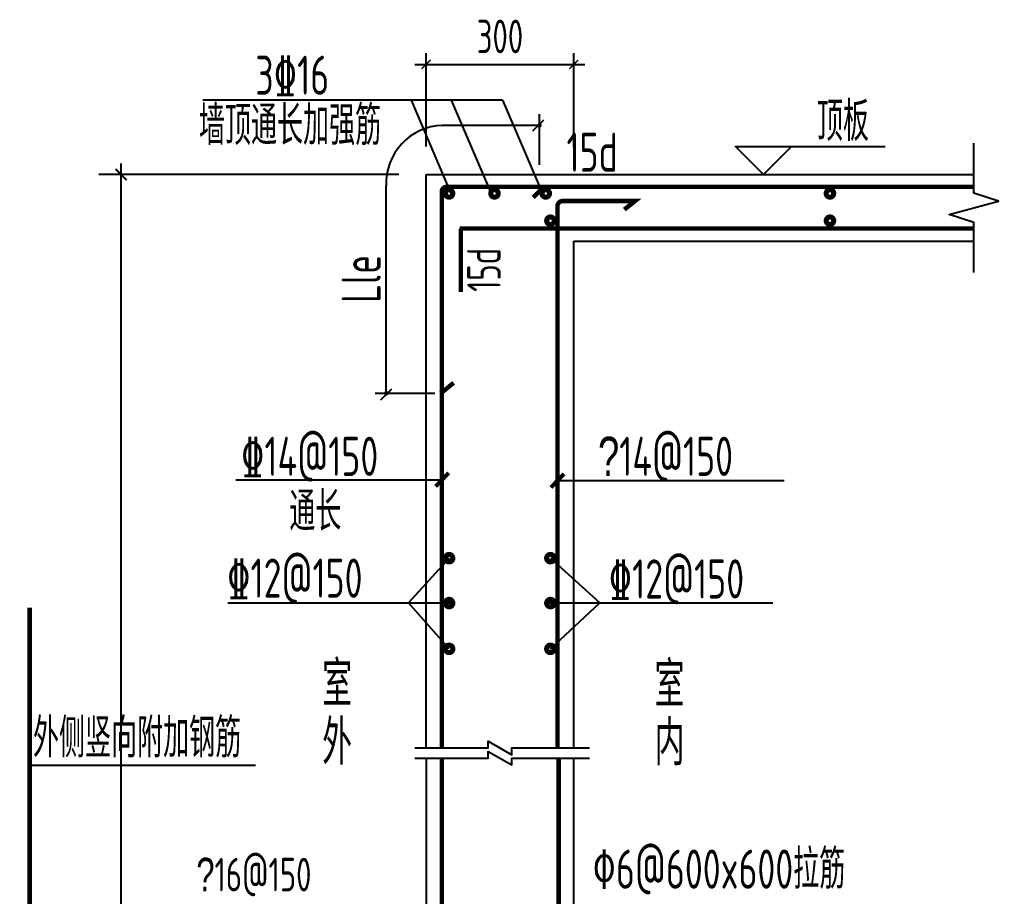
# Model space of a CAD drawing. Extents: x -668857 to 185752, y -270966 to 286822.
# Drawn here: x -266736 to -257983, y 188870 to 196710 of the extents above; entities that cross this region are included whole.
import ezdxf

# ---------------------------------------------------------------- set-up
doc = ezdxf.new("R2010")
doc.units = 0
doc.header["$LTSCALE"] = 1000
doc.linetypes.add('CONTINOUS', pattern=[0])
doc.linetypes.add('DASHED', pattern=[0.75, 0.5, -0.25])
doc.layers.get('0').update_dxf_attribs({"linetype": 'CONTINUOUS'})
doc.layers.get('DEFPOINTS').update_dxf_attribs({"linetype": 'CONTINUOUS'})
for name, color, linetype in [('A-AXIS', 1, 'CONTINUOUS'), ('DIM', 2, 'CONTINUOUS'), ('REIN', 6, 'CONTINUOUS'), ('S-B板配筋号', 7, 'CONTINUOUS'), ('SBG', 7, 'CONTINUOUS'), ('THIN', 7, 'CONTINUOUS'), ('中粗1', 4, 'CONTINUOUS'), ('墙', 3, 'CONTINUOUS'), ('标注', 142, 'CONTINUOUS'), ('结构', 7, 'DASHED'), ('说明文字', 7, 'CONTINUOUS'), ('边构涂实_平_', 252, 'CONTINUOUS')]:
    doc.layers.add(name, color=color, linetype=linetype)
doc.styles.add('TSSD_DIMENSION', font='Tssdeng.shx', dxfattribs={"width": 0.7, "bigfont": 'tssdchn.shx'})
doc.styles.add('TSSD_REIN', font='tssdeng.shx', dxfattribs={"width": 0.7, "height": 300, "bigfont": 'tssdchn.shx'})
doc.dimstyles.new('TSSD_100_100$0', dxfattribs={"dimtxt": 300, "dimasz": 80, "dimexe": 100, "dimexo": 250, "dimgap": 100, "dimtad": 1, "dimdec": 0, "dimzin": 0, "dimdsep": 46, "dimtxsty": 'TSSD_DIMENSION', "dimblk": 'ARCHTICK', "dimcen": 0, "dimdle": 100, "dimclrd": 3, "dimclre": 3, "dimclrt": 7, "dimadec": 0, "dimazin": 0, "dimtfac": 1, "dimtdec": 0, "dimtix": 1, "dimtmove": 2, "dimatfit": 3, "dimldrblk": 'ARCHTICK', "dimfxl": 1, "dimtolj": 1, "dimtzin": 0, "dimarcsym": 0})
doc.dimstyles.new('XXB', dxfattribs={"dimtxt": 250, "dimasz": 100, "dimexe": 200, "dimexo": 250, "dimgap": 100, "dimtad": 1, "dimzin": 0, "dimdsep": 46, "dimtxsty": 'Standard', "dimblk": 'ARCHTICK', "dimcen": 0, "dimdle": 100, "dimclrd": 3, "dimclre": 3, "dimclrt": 7, "dimadec": 0, "dimazin": 0, "dimtfac": 1, "dimtix": 1, "dimtmove": 2, "dimatfit": 3, "dimldrblk": 'ARCHTICK', "dimfxl": 1, "dimtolj": 1, "dimtzin": 0, "dimarcsym": 0})

# ---------------------------------------------------------------- blocks, each defined once
blk = doc.blocks.new('_DOT')
at = {"color": 0, "linetype": 'ByBlock'}
blk.add_line((-0.5, 0), (-1, 0), dxfattribs=at)
at = {"color": 0, "linetype": 'ByBlock', "const_width": 0.5}
blk.add_lwpolyline([(-0.25, 0, 1), (0.25, 0, 1)], format="xyb", close=True, dxfattribs=at)
blk = doc.blocks.new('_ArchTick')
at = {"color": 0, "linetype": 'ByBlock', "const_width": 0.15}
blk.add_lwpolyline([(-0.5, -0.5), (0.5, 0.5)], dxfattribs=at)
blk = doc.blocks.new('*D990')
at = {"layer": 'DEFPOINTS', "color": 0, "transparency": 16777216}
for p in [(-26557.6, -166258.9), (-23772.2, -166258.9), (-24536.1, -177428.1)]:
    blk.add_point(p, dxfattribs=at)
at = {"layer": 'DIM', "color": 0, "lineweight": -2, "transparency": 16777216}
blk.add_line((-26557.6, -177528.1), (-26557.6, -166158.9), dxfattribs=at)
at = {"layer": 'DIM', "color": 3, "lineweight": -2, "transparency": 16777216}
for p, q in [((-24072.2, -166258.9), (-26757.6, -166258.9)), ((-24836.1, -177428.1), (-26757.6, -177428.1))]:
    blk.add_line(p, q, dxfattribs=at)
at = {"layer": 'DIM', "color": 0, "lineweight": -2, "transparency": 16777216, "xscale": 100, "yscale": 100, "zscale": 100}
for p, rotation in [((-26557.6, -166258.9), 90), ((-26557.6, -177428.1), 270)]:
    blk.add_blockref('_ArchTick', p, dxfattribs=dict(at, rotation=rotation))
blk = doc.blocks.new('ArchTick')
at = {"color": 0, "linetype": 'ByBlock', "lineweight": -2, "const_width": 0.075}
blk.add_lwpolyline([(-0.25, -0.25), (0.25, 0.25)], dxfattribs=at)
blk = doc.blocks.new('*D994')
at = {"layer": 'DEFPOINTS', "color": 0, "transparency": 16777216}
for p in [(-22509.6, -165274.1), (-23829.3, -166258.9), (-22509.6, -166258.9)]:
    blk.add_point(p, dxfattribs=at)
at = {"layer": '说明文字', "color": 3, "lineweight": -2, "transparency": 16777216}
for p, q in [((-23829.3, -166008.9), (-23829.3, -165174.1)), ((-22509.6, -166008.9), (-22509.6, -165174.1)), ((-23929.3, -165274.1), (-22409.6, -165274.1))]:
    blk.add_line(p, q, dxfattribs=at)
at = {"layer": '说明文字', "color": 3, "lineweight": -2, "transparency": 16777216, "xscale": 80, "yscale": 80, "zscale": 80, "rotation": 180}
blk.add_blockref('_ArchTick', (-23829.3, -165274.1), dxfattribs=at)
at = {"layer": '说明文字', "color": 3, "lineweight": -2, "transparency": 16777216, "xscale": 80, "yscale": 80, "zscale": 80}
blk.add_blockref('_ArchTick', (-22509.6, -165274.1), dxfattribs=at)
at = {"layer": '说明文字', "color": 7, "transparency": 16777216, "insert": (-23169.4, -165024.1), "char_height": 300, "attachment_point": 5, "style": 'TSSD_DIMENSION'}
blk.add_mtext('\\A1;300', dxfattribs=at)
blk = doc.blocks.new('20210729.23145802')
at = {"layer": 'A-AXIS', "color": 3}
for p, q in [((-22816.881, -166171.29), (-22816.881, -165719.965)), ((-22856.881, -165819.965), (-23685.122, -165819.965)), ((-24186.207, -168175.211), (-24186.207, -166356.955)), ((-23751.271, -168215.211), (-24286.207, -168215.211))]:
    blk.add_line(p, q, dxfattribs=at)
blk.add_arc((-23670.465, -166335.927), 516.17, 91.6271243, 182.3347516, dxfattribs=at)
at = {"layer": 'REIN', "linetype": 'ByBlock', "const_width": 40}
for points in [[(-22870.43, -166463.275), (-22774.97, -166367.815), (-23644.758, -166367.815, 0.41421356), (-23689.758, -166412.815), (-23689.758, -171386.141)], [(-22654.858, -171386.141), (-22654.858, -166540.593, -0.41421356), (-22609.858, -166495.593), (-21961.676, -166495.593), (-22057.136, -166571.787)]]:
    blk.add_lwpolyline(points, format="xyb", dxfattribs=at)
at = {"layer": 'REIN', "linetype": 'ByBlock', "const_width": 67.2}
for points in [[(-23624.132, -166404.889, 1), (-23624.132, -166450.249, 1)], [(-23217.906, -166404.889, 1), (-23217.906, -166450.249, 1)], [(-22759.792, -166404.889, 1), (-22759.792, -166450.249, 1)], [(-20218.503, -166404.889, 1), (-20218.503, -166450.249, 1)], [(-22718.256, -166648.726, 1), (-22718.256, -166694.086, 1)], [(-20218.503, -166648.726, 1), (-20218.503, -166694.086, 1)], [(-23624.132, -169666.31, 1), (-23624.132, -169711.67, 1)], [(-22718.256, -169666.31, 1), (-22718.256, -169711.67, 1)], [(-23624.132, -170067.942, 1), (-23624.132, -170113.302, 1)], [(-22718.256, -170067.942, 1), (-22718.256, -170113.302, 1)], [(-23624.132, -170477.198, 1), (-23624.132, -170522.558, 1)], [(-22718.256, -170477.198, 1), (-22718.256, -170522.558, 1)]]:
    blk.add_lwpolyline(points, format="xyb", close=True, dxfattribs=at)
at = {"layer": 'REIN', "linetype": 'ByBlock', "const_width": 40}
for points in [[(-23448.934, -166367.815), (-18931.975, -166367.815)], [(-23529.21, -166741.245), (-18931.975, -166741.245)], [(-23520.067, -166741.245), (-23520.067, -167310.142)], [(-23699.758, -168215.211), (-23583.545, -168121.702)], [(-27374.516, -170132.853), (-27374.516, -170221.743), (-27374.516, -173023.164), (-27739.119, -173023.164)]]:
    blk.add_lwpolyline(points, dxfattribs=at)
at = {"layer": 'REIN', "elevation": 0}
for points in [[(-23689.758, -171476.141, 40, 40, 0), (-23689.758, -171653.922, 40, 40, 0), (-23689.758, -179392.906, 30, 30, 0), (-24013.098, -179392.906, 30, 30, 0)], [(-22644.858, -171476.141, 40, 40, 0), (-22644.858, -171743.143, 40, 40, 0), (-22644.858, -179379.352, 30, 30, 0), (-22294.39, -179379.352, 30, 30, 0)]]:
    blk.add_lwpolyline(points, format="xyseb", dxfattribs=at)
at = {"layer": 'SBG'}
blk.add_lwpolyline([(-20563.476, -166008.875), (-20813.476, -166258.875), (-21063.476, -166008.875), (-19725.853, -166008.875)], dxfattribs=at)
at = {"layer": 'THIN'}
blk.add_lwpolyline([(-18931.975, -167133.581), (-18931.975, -166686.228), (-19151.975, -166616.228), (-18711.975, -166496.228), (-18931.975, -166426.228), (-18931.975, -165978.875)], dxfattribs=at)
at = {"layer": '中粗1', "linetype": 'ByBlock'}
for p, q in [((-23829.328, -171386.141), (-23829.328, -166258.875)), ((-23829.328, -166258.875), (-18931.975, -166258.875)), ((-22509.564, -166853.581), (-18931.975, -166853.581)), ((-22509.564, -171386.141), (-22509.564, -166853.581)), ((-23829.328, -171476.141), (-23829.328, -177428.149)), ((-22509.847, -177428.149), (-22509.847, -171476.141))]:
    blk.add_line(p, q, dxfattribs=at)
at = {"layer": '墙'}
for p, q in [((-23624.132, -169688.99), (-23988.036, -170088.182)), ((-22718.256, -169688.99), (-22277.667, -170088.182)), ((-25602.098, -170088.182), (-23603.769, -170088.182)), ((-23624.132, -170499.878), (-23988.036, -170088.182)), ((-22726.858, -170088.182), (-20728.529, -170088.182)), ((-22718.256, -170499.878), (-22277.667, -170088.182))]:
    blk.add_line(p, q, dxfattribs=at)
at = {"layer": '标注', "linetype": 'CONTINOUS'}
for p, q in [((-23146.152, -165593.921), (-25827.682, -165593.921)), ((-23964.652, -165593.921), (-23607.529, -166428.917)), ((-23604.267, -165593.921), (-23247.143, -166428.917)), ((-23146.152, -165593.921), (-22789.029, -166428.917)), ((-23689.758, -168991.076), (-25532.668, -168991.076)), ((-22659.185, -168995.429), (-20628.293, -168995.429)), ((-27374.516, -171539.196), (-25355.558, -171539.196))]:
    blk.add_line(p, q, dxfattribs=at)
at = {"layer": '标注', "linetype": 'CONTINOUS', "const_width": 36}
for points in [[(-23744.229, -169047.068), (-23626.633, -168926.186)], [(-22713.656, -169055.87), (-22596.06, -168934.988)]]:
    blk.add_lwpolyline(points, dxfattribs=at)
at = {"layer": '结构', "linetype": 'CONTINOUS'}
for points in [[(-23929.321, -171386.141), (-23275.926, -171386.141), (-23275.926, -171326.141), (-23062.11, -171446.141), (-23062.11, -171386.141), (-22368.439, -171386.141)], [(-23929.321, -171476.141), (-23275.926, -171476.141), (-23275.926, -171416.141), (-23062.11, -171536.141), (-23062.11, -171476.141), (-22368.439, -171476.141)]]:
    blk.add_lwpolyline(points, dxfattribs=at)
at = {"layer": 'A-AXIS', "color": 3, "xscale": 40, "yscale": 40, "zscale": 40}
blk.add_blockref('_DOT', (-22816.881, -165819.965), dxfattribs=at)
at = {"layer": 'A-AXIS', "color": 3, "xscale": 40, "yscale": 40, "zscale": 40, "rotation": 270}
blk.add_blockref('_DOT', (-24186.207, -168215.211), dxfattribs=at)
at = {"layer": 'DIM', "xscale": 100, "yscale": 100, "zscale": 100, "rotation": 180}
for p in [(-22826.881, -165819.965), (-24186.207, -168225.211)]:
    blk.add_blockref('_ArchTick', p, dxfattribs=at)
at = {"layer": '标注', "color": 0, "linetype": 'CONTINOUS', "style": 'TSSD_DIMENSION', "width": 0.7}
blk.add_text('顶板', height=350, dxfattribs=at).set_placement((-20335.124, -165958.404))
at = {"layer": '说明文字', "color": 0, "style": 'TSSD_DIMENSION', "width": 0.7}
for s, height, p in [('3%%13216', 350, (-25357.162, -165545.628)), ('墙顶通长加强筋', 350, (-25861.047, -165994.543)), ('\ue53214@150', 350, (-22292.787, -168953.287)), ('通长', 350, (-25053.528, -169445.862)), ('\x8412@150', 350, (-25609.576, -170042.754)), ('\x8412@150', 350, (-22197.102, -170049.771)), ('室', 400, (-24758.538, -171011.613)), ('室', 400, (-21785.961, -171017.544)), ('外侧竖向附加钢筋', 350, (-27345.298, -171471.039)), ('外', 400, (-24758.538, -171534.968)), ('内', 400, (-21785.961, -171540.899)), ('\x826@600x600拉筋', 350, (-22341.791, -172644.222)), ('\ue53216@150', 300, (-25884.677, -172668.332))]:
    blk.add_text(s, height=height, dxfattribs=at).set_placement(p)
at = {"layer": '说明文字', "style": 'TSSD_REIN', "width": 0.7}
blk.add_text('15d', height=350, dxfattribs=at).set_placement((-22574.395, -166234.249))
blk.add_text('15d', height=300, rotation=90, dxfattribs=at).set_placement((-23162.936, -167307.37))
at = {"layer": '说明文字', "color": 1, "style": 'TSSD_DIMENSION', "width": 0.7}
blk.add_text('%%13214@150', height=350, dxfattribs=at).set_placement((-25485.084, -168953.287))
at = {"layer": '边构涂实_平_', "color": 0, "linetype": 'ByBlock', "style": 'TSSD_DIMENSION', "width": 0.7}
blk.add_text('Lle', height=350, rotation=90, dxfattribs=at).set_placement((-24236.207, -167406.596))
at = {"layer": 'DIM'}
dim = blk.add_linear_dim(base=(-26557.646, -166258.875, 0), p1=(-24536.099, -177428.149, 0), p2=(-23772.207, -166258.875, 0), angle=90, text='H', dimstyle='XXB', override={"dimtxt": 300, "dimexo": 300, "dimblk1": 'ARCHTICK', "dimblk2": 'ARCHTICK', "dimclrd": 0, "dimtmove": 2, "dimatfit": 3}, dxfattribs=at)
dim.commit()
dim.dimension.update_dxf_attribs({"geometry": '*D990', "text_midpoint": (-26557.646, -171843.512, 0)})
at = {"layer": '说明文字', "color": 0}
dim = blk.add_linear_dim(base=(-22509.564, -165274.09, 0), p1=(-23829.328, -166258.875, 0), p2=(-22509.564, -166258.875, 0), text='300', dimstyle='TSSD_100_100$0', dxfattribs=at)
dim.commit()
dim.dimension.update_dxf_attribs({"geometry": '*D994', "text_midpoint": (-23169.446, -165024.09, 0)})

msp = doc.modelspace()

# ---------------------------------------------------------------- block references
at = {"layer": 'S-B板配筋号'}
msp.add_blockref('20210729.23145802', (-239271.37, 361583.24), dxfattribs=at)

doc.saveas('drawing.dxf')
